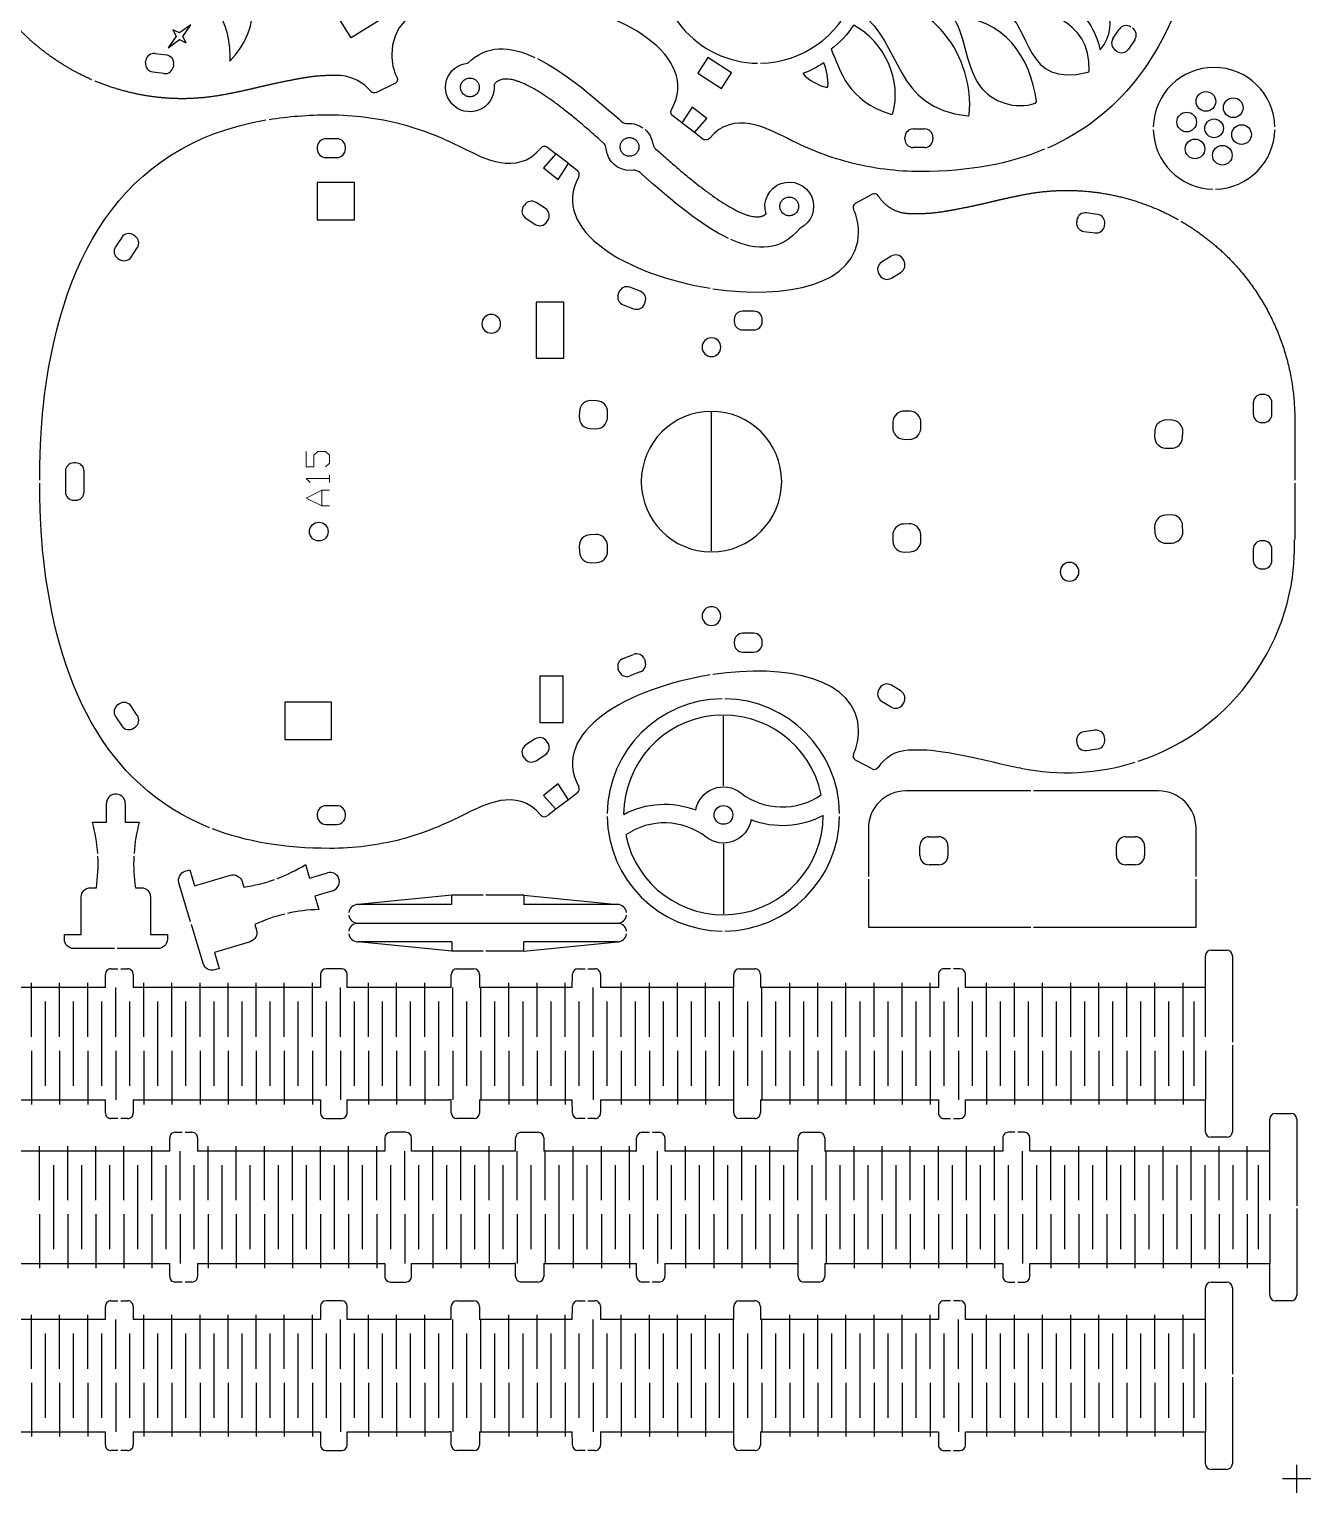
# Model space of a CAD drawing. Header units: millimetres. Extents: x 3384 to 3603, y -555 to -262.
# Drawn here: x 3464.9 to 3601.8, y -555.3 to -399 of the extents above; entities that cross this region are included whole.
import ezdxf

# ---------------------------------------------------------------- set-up
doc = ezdxf.new("R2010")
doc.units = ezdxf.units.MM
doc.linetypes.add('DASHEDX2', pattern=[38.1, 25.4, -12.7])
doc.layers.add('先切', color=30, linetype='Continuous')
doc.layers.add('最后验证', color=5, linetype='Continuous')
doc.layers.add('压痕', color=3, linetype='Continuous', true_color=0x00ff00)

# ---------------------------------------------------------------- blocks, each defined once
blk = doc.blocks.new('20230327.11170537')
for p, q in [((166.41, 16), (166.41, 19.4)), ((167.01, 20), (168.68, 20)), ((169.28, 19.4), (169.28, 10.15)), ((48.93, 16), (48.9, 17.39)), ((49.5, 18), (50.24, 18)), ((50.54, 18), (51.28, 18)), ((51.88, 17.39), (51.86, 16)), ((71.88, 17.4), (71.87, 16)), ((74.14, 18), (72.48, 18)), ((74.74, 16), (74.74, 17.4)), ((85.85, 16), (85.85, 17.4)), ((86.45, 18), (88.26, 18)), ((88.86, 17.41), (88.87, 16)), ((98.75, 16), (98.78, 17.41)), ((99.38, 18), (100.14, 18)), ((100.44, 18), (101.19, 18)), ((101.79, 17.39), (101.78, 16)), ((116.03, 16), (116.03, 17.4)), ((116.63, 18), (118.27, 18)), ((118.87, 17.4), (118.87, 16)), ((137.89, 17.39), (137.9, 16)), ((139.19, 18), (138.49, 18)), ((140.19, 18), (139.49, 18)), ((140.79, 16), (140.79, 17.4)), ((48.93, 16), (27.06, 16)), ((71.87, 16), (51.86, 16)), ((85.85, 16), (74.74, 16)), ((98.75, 16), (88.87, 16)), ((116.03, 16), (101.78, 16)), ((137.9, 16), (118.87, 16)), ((166.41, 16), (140.79, 16)), ((169.28, 9.85), (169.28, 0.6)), ((27.06, 4), (48.93, 4)), ((48.9, 2.61), (48.93, 4)), ((51.86, 4), (51.88, 2.61)), ((51.86, 4), (71.87, 4)), ((71.87, 4), (71.88, 2.6)), ((74.74, 2.6), (74.74, 4)), ((74.74, 4), (81.23, 4)), ((81.23, 4), (85.61, 4)), ((85.85, 4), (85.61, 4)), ((85.85, 2.6), (85.85, 4)), ((88.87, 4), (88.86, 2.59)), ((88.87, 4), (98.75, 4)), ((98.78, 2.59), (98.75, 4)), ((101.78, 4), (101.79, 2.61)), ((101.78, 4), (116.03, 4)), ((116.03, 2.6), (116.03, 4)), ((118.87, 4), (118.87, 2.6)), ((118.87, 4), (137.9, 4)), ((137.9, 4), (137.89, 2.61)), ((140.79, 2.6), (140.79, 4)), ((140.79, 4), (166.41, 4)), ((166.41, 0.6), (166.41, 4)), ((50.24, 2), (49.5, 2)), ((51.28, 2), (50.54, 2)), ((72.48, 2), (74.14, 2)), ((88.26, 2), (86.45, 2)), ((100.14, 2), (99.38, 2)), ((101.19, 2), (100.44, 2)), ((118.27, 2), (116.63, 2)), ((138.49, 2), (139.19, 2)), ((139.49, 2), (140.19, 2)), ((168.68, 0), (167.01, 0))]:
    blk.add_line(p, q)
for centre, start, end in [((167.01, 19.4), 90, 180), ((168.68, 19.4), 360, 90), ((49.5, 17.4), 90, 181.2269), ((51.28, 17.4), 359.1365, 90), ((72.48, 17.4), 90, 179.7604), ((74.14, 17.4), 360, 90), ((86.45, 17.4), 90, 180), ((88.26, 17.4), 0.6352, 90), ((99.38, 17.4), 90, 178.8071), ((101.19, 17.4), 359.5157, 90), ((116.63, 17.4), 90, 180), ((118.27, 17.4), 359.9395, 90), ((138.49, 17.4), 90, 180.4799), ((140.19, 17.4), 360, 90), ((49.5, 2.6), 178.7731, 270), ((51.28, 2.6), 270, 0.8635), ((72.48, 2.6), 180.2396, 270), ((74.14, 2.6), 270, 0), ((86.45, 2.6), 180, 270), ((88.26, 2.6), 270, 359.3648), ((99.38, 2.6), 181.1929, 270), ((101.19, 2.6), 270, 0.4843), ((116.63, 2.6), 180, 270), ((118.27, 2.6), 270, 0.0605), ((138.49, 2.6), 179.5201, 270), ((140.19, 2.6), 270, 0), ((167.01, 0.6), 180, 270), ((168.68, 0.6), 270, 0)]:
    blk.add_arc(centre, 0.6, start, end)
at = {"layer": '先切'}
for p, q in [((35.01, 10.75), (35.01, 16.5)), ((38.01, 10.75), (38.01, 16.5)), ((41.01, 10.75), (41.01, 16.5)), ((44.01, 10.75), (44.01, 16.5)), ((47.01, 10.75), (47.01, 16.5)), ((50.01, 10.75), (50.01, 16)), ((53.01, 10.75), (53.01, 16.5)), ((56.01, 10.75), (56.01, 16.5)), ((59.01, 10.75), (59.01, 16.5)), ((62.01, 10.75), (62.01, 16.5)), ((65.01, 10.75), (65.01, 16.5)), ((68.01, 10.75), (68.01, 16.5)), ((71.01, 10.75), (71.01, 16.5)), ((74.01, 10.75), (74.01, 16)), ((77.01, 10.75), (77.01, 16.5)), ((80.01, 10.75), (80.01, 16.5)), ((83.01, 10.75), (83.01, 16.5)), ((86.01, 10.75), (86.01, 16)), ((89.01, 10.75), (89.01, 16)), ((92.01, 10.75), (92.01, 16.5)), ((95.01, 10.75), (95.01, 16.5)), ((98.01, 10.75), (98.01, 16.5)), ((101.01, 10.75), (101.01, 16)), ((104.01, 10.75), (104.01, 16.5)), ((107.01, 10.75), (107.01, 16.5)), ((110.01, 10.75), (110.01, 16.5)), ((113.01, 10.75), (113.01, 16.5)), ((116.01, 10.75), (116.01, 16)), ((119.01, 10.75), (119.01, 16)), ((122.01, 10.75), (122.01, 16.5)), ((125.01, 10.75), (125.01, 16.5)), ((128.01, 10.75), (128.01, 16.5)), ((131.01, 10.75), (131.01, 16.5)), ((134.01, 10.75), (134.01, 16.5)), ((137.01, 10.75), (137.01, 16.5)), ((140.01, 10.75), (140.01, 16)), ((143.01, 10.75), (143.01, 16.5)), ((146.01, 10.75), (146.01, 16.5)), ((149.01, 10.75), (149.01, 16.5)), ((152.01, 10.75), (152.01, 16.5)), ((155.01, 10.75), (155.01, 16.5)), ((158.01, 10.75), (158.01, 16.5)), ((161.01, 10.75), (161.01, 16.5)), ((164.01, 10.75), (164.01, 16.5)), ((166.41, 10.75), (166.41, 16)), ((36.51, 5.5), (36.51, 14.5)), ((39.51, 5.5), (39.51, 14.5)), ((42.51, 5.5), (42.51, 14.5)), ((45.51, 5.5), (45.51, 14.5)), ((48.51, 5.5), (48.51, 14.5)), ((51.51, 5.5), (51.51, 14.5)), ((54.51, 5.5), (54.51, 14.5)), ((57.51, 5.5), (57.51, 14.5)), ((60.51, 5.5), (60.51, 14.5)), ((63.51, 5.5), (63.51, 14.5)), ((66.51, 5.5), (66.51, 14.5)), ((69.51, 5.5), (69.51, 14.5)), ((72.51, 5.5), (72.51, 14.5)), ((75.51, 5.5), (75.51, 14.5)), ((78.51, 5.5), (78.51, 14.5)), ((81.51, 5.5), (81.51, 14.5)), ((84.51, 5.5), (84.51, 14.5)), ((87.51, 5.5), (87.51, 14.5)), ((90.51, 5.5), (90.51, 14.5)), ((93.51, 5.5), (93.51, 14.5)), ((96.51, 5.5), (96.51, 14.5)), ((99.51, 5.5), (99.51, 14.5)), ((102.51, 5.5), (102.51, 14.5)), ((105.51, 5.5), (105.51, 14.5)), ((108.51, 5.5), (108.51, 14.5)), ((111.51, 5.5), (111.51, 14.5)), ((114.51, 5.5), (114.51, 14.5)), ((117.51, 5.5), (117.51, 14.5)), ((120.51, 5.5), (120.51, 14.5)), ((123.51, 5.5), (123.51, 14.5)), ((126.51, 5.5), (126.51, 14.5)), ((129.51, 5.5), (129.51, 14.5)), ((132.51, 5.5), (132.51, 14.5)), ((135.51, 5.5), (135.51, 14.5)), ((138.51, 5.5), (138.51, 14.5)), ((141.51, 5.5), (141.51, 14.5)), ((144.51, 5.5), (144.51, 14.5)), ((147.51, 5.5), (147.51, 14.5)), ((150.51, 5.5), (150.51, 14.5)), ((153.51, 5.5), (153.51, 14.5)), ((156.51, 5.5), (156.51, 14.5)), ((159.51, 5.5), (159.51, 14.5)), ((162.51, 5.5), (162.51, 14.5)), ((165.21, 5.5), (165.21, 14.5)), ((35.01, 9.25), (35.01, 3.5)), ((38.01, 9.25), (38.01, 3.5)), ((41.01, 9.25), (41.01, 3.5)), ((44.01, 9.25), (44.01, 3.5)), ((47.01, 9.25), (47.01, 3.5)), ((50.01, 9.25), (50.01, 4)), ((53.01, 9.25), (53.01, 3.5)), ((56.01, 9.25), (56.01, 3.5)), ((59.01, 9.25), (59.01, 3.5)), ((62.01, 9.25), (62.01, 3.5)), ((65.01, 9.25), (65.01, 3.5)), ((68.01, 9.25), (68.01, 3.5)), ((71.01, 9.25), (71.01, 3.5)), ((74.01, 9.25), (74.01, 4)), ((77.01, 9.25), (77.01, 3.5)), ((80.01, 9.25), (80.01, 3.5)), ((83.01, 9.25), (83.01, 3.5)), ((86.01, 9.25), (86.01, 4)), ((89.01, 9.25), (89.01, 4)), ((92.01, 9.25), (92.01, 3.5)), ((95.01, 9.25), (95.01, 3.5)), ((98.01, 9.25), (98.01, 3.5)), ((101.01, 9.25), (101.01, 4)), ((104.01, 9.25), (104.01, 3.5)), ((107.01, 9.25), (107.01, 3.5)), ((110.01, 9.25), (110.01, 3.5)), ((113.01, 9.25), (113.01, 3.5)), ((116.01, 9.25), (116.01, 4)), ((119.01, 9.25), (119.01, 4)), ((122.01, 9.25), (122.01, 3.5)), ((125.01, 9.25), (125.01, 3.5)), ((128.01, 9.25), (128.01, 3.5)), ((131.01, 9.25), (131.01, 3.5)), ((134.01, 9.25), (134.01, 3.5)), ((137.01, 9.25), (137.01, 3.5)), ((140.01, 9.25), (140.01, 4)), ((143.01, 9.25), (143.01, 3.5)), ((146.01, 9.25), (146.01, 3.5)), ((149.01, 9.25), (149.01, 3.5)), ((152.01, 9.25), (152.01, 3.5)), ((155.01, 9.25), (155.01, 3.5)), ((158.01, 9.25), (158.01, 3.5)), ((161.01, 9.25), (161.01, 3.5)), ((164.01, 9.25), (164.01, 3.5)), ((166.41, 9.25), (166.41, 4))]:
    blk.add_line(p, q, dxfattribs=at)
blk = doc.blocks.new('20220815.17060778')
blk.add_circle((12.41, 12.41), 1)
for centre, radius, start, end in [((12.41, 12.41), 12.41, 90.6926, 179.3074), ((12.41, 12.41), 12.41, 0.6926, 89.3074), ((12.41, 12.41), 10.66, 11.6167, 179.693), ((18.7, 20.57), 7.31, 232.5061, 304.5739), ((12.41, 12.41), 12.41, 180.6926, 269.3074), ((12.41, 12.41), 10.66, 191.6167, 359.693), ((6.12, 4.25), 7.31, 52.5061, 124.5739), ((12.41, 12.41), 12.41, 270.6926, 359.3074)]:
    blk.add_arc(centre, radius, start, end)
at = {"extrusion": (0, 0, -1)}
for centre, radius, start, end in [((-12.41, 12.41), 3, 10.0692, 127.9537), ((-6.12, 4.25), 9.31, 62.0315, 111.0262), ((-12.41, 12.41), 3, 190.0692, 307.9537), ((-18.7, 20.57), 9.31, 242.0315, 291.0262)]:
    blk.add_arc(centre, radius, start, end, dxfattribs=at)
at = {"layer": '先切'}
for p, q in [((12.41, 15.51), (12.41, 22.97)), ((12.41, 9.31), (12.41, 1.85))]:
    blk.add_line(p, q, dxfattribs=at)
blk = doc.blocks.new('20220817.09360026')
for p, q in [((10.49, 121.01), (10.65, 122.19)), ((11.67, 122.96), (11.87, 122.93)), ((12.64, 121.92), (12.47, 120.73)), ((13.24, 120.55), (14.11, 119.33)), ((14.47, 119.69), (13.24, 120.55)), ((11.45, 119.96), (11.25, 119.99)), ((14.11, 119.33), (13.76, 118.63)), ((13.76, 118.63), (14.46, 118.97)), ((14.46, 118.97), (15.69, 118.11)), ((15.17, 120.04), (14.47, 119.69)), ((14.82, 119.34), (15.17, 120.04)), ((15.69, 118.11), (14.82, 119.34)), ((9.42, 96.33), (8.46, 98.29)), ((10.12, 96.12), (10.09, 96.1)), ((5.23, 65.68), (5.96, 66.64)), ((6.91, 64.58), (5.23, 65.68)), ((3.49, 63.42), (4.19, 64.33)), ((4.19, 64.33), (5.69, 62.99)), ((5.69, 62.99), (6.91, 64.58)), ((10.52, 63.97), (8.9, 61.45)), ((12.21, 62.89), (10.52, 63.97)), ((10.58, 60.36), (12.21, 62.89)), ((8.9, 61.45), (10.58, 60.36)), ((9.01, 50.15), (9.12, 50.07)), ((2.58, 39.75), (2.58, 40.95)), ((3.48, 41.85), (3.68, 41.85)), ((4.58, 40.95), (4.58, 39.75)), ((3.68, 38.85), (3.48, 38.85)), ((7.31, 27.89), (7.32, 27.88)), ((7.32, 27.88), (7.48, 27.78)), ((7.48, 27.78), (7.5, 27.79)), ((12.86, 19.21), (12.97, 19.37)), ((14.22, 19.62), (15.21, 18.96)), ((14.1, 17.29), (13.11, 17.96))]:
    blk.add_line(p, q)
blk.add_lwpolyline([(16.16, 98.01), (14.3, 100.98), (16.42, 102.31), (18.27, 99.34)], close=True)
for centre, radius, start, end in [((11.55, 122.07), 0.9, 82.017, 172.017), ((11.74, 122.04), 0.9, 352.017, 82.017), ((11.38, 120.88), 0.9, 172.017, 262.017), ((11.58, 120.85), 0.9, 262.017, 352.017), ((5.53, 102.53), 4.76, 310.0181, 354.1564), ((22.34, 57.43), 10.75, 80.7635, 179.2002), ((22.34, 57.43), 10.75, 180.7998, 318.0111), ((13.94, 49.09), 5.04, 133.3089, 167.7895), ((9.3, 56.38), 6.32, 268.3324, 291.7072), ((3.48, 40.95), 0.9, 89.9988, 179.9984), ((3.68, 40.95), 0.9, 359.9984, 89.9988), ((3.48, 39.75), 0.9, 179.9984, 269.9988), ((3.68, 39.75), 0.9, 269.9988, 359.9984), ((12.51, 29.54), 5.45, 127.3402, 197.6059), ((13.61, 18.71), 0.9, 146.311, 236.3002), ((13.72, 18.87), 0.9, 56.3002, 146.311), ((14.71, 18.21), 0.9, 326.311, 56.3002), ((14.6, 18.04), 0.9, 236.3002, 326.311)]:
    blk.add_arc(centre, radius, start, end)
at = {"extrusion": (0, 0, -1)}
for centre, radius, start, end in [((-8.91, 98.51), 0.5, 333.9076, 49.9819), ((-9.87, 96.55), 0.5, 243.5046, 333.9076), ((-6.36, 66.34), 0.5, 37.4105, 118.4138), ((-3.89, 63.11), 0.5, 309.5793, 37.4105), ((-22.34, 57.43), 12.75, 327.1202, 338.4972), ((-22.06, 56.77), 11.42, 304.1608, 321.8119)]:
    blk.add_arc(centre, radius, start, end, dxfattribs=at)
blk.add_rational_spline([(9.82, 128.68), (11.09, 131.59), (12.89, 134.19), (15.13, 136.38), (19.92, 141.07), (26.15, 143.51), (32.85, 143.33)], [0.976338743628, 0.977105795307, 0.99032955663, 1.0160100276, 0.962678969953, 0.963070604247, 1.01718493048], degree=3, knots=[515.421195, 515.421195, 515.421195, 515.421195, 524.839041, 524.839041, 524.839041, 544.397235, 544.397235, 544.397235, 544.397235])
for points, weights in [([(7.8, 118.95), (7.8, 122.17), (8.43, 125.35), (9.69, 128.35)], [1.0160100276, 0.989689982399, 0.976454844028, 0.976304612486]), ([(8.32, 114.1), (7.99, 115.7), (7.82, 117.32), (7.8, 118.95)], [1.0160100276, 1.01286100852, 1.01286100852, 1.0160100276]), ([(8.89, 111.43), (8.68, 112.32), (8.49, 113.21), (8.32, 114.1)], [1.0160100276, 1.01588129305, 1.01588129305, 1.0160100276]), ([(9.47, 108.9), (9.29, 109.74), (9.1, 110.59), (8.89, 111.43)], [1.01568962648, 1.01570229686, 1.01580909724, 1.0160100276]), ([(10.03, 106), (9.88, 106.85), (9.72, 107.71), (9.47, 108.9)], [1.0160100276, 1.01580909724, 1.01570229686, 1.01568962648]), ([(10.26, 102.05), (10.32, 103.37), (10.25, 104.69), (10.03, 106)], [1.0160100276, 1.01212095673, 1.01212095673, 1.0160100276])]:
    blk.add_rational_spline(points, weights, degree=3)
for points, knots in [([(27.18, 112.05), (25.98, 114.58), (23.1, 116.01), (20.7, 115.99), (18.5, 115.98), (16.71, 114.75), (14.75, 114.25), (13.79, 114.01), (12.79, 113.94), (11.8, 113.95)], [1524.386363, 1524.386363, 1524.386363, 1524.386363, 1531.264669, 1531.264669, 1531.264669, 1537.562812, 1537.562812, 1537.562812, 1540.648893, 1540.648893, 1540.648893, 1540.648893]), ([(11.8, 113.95), (12.62, 113.17), (13.6, 112.51), (14.66, 112.07), (15.88, 111.57), (17.21, 111.38), (18.52, 111.48), (20.29, 111.62), (22.01, 112.3), (23.76, 112.46), (24.9, 112.55), (26.04, 112.43), (27.18, 112.05)], [1508.415781, 1508.415781, 1508.415781, 1508.415781, 1511.818747, 1511.818747, 1511.818747, 1515.701907, 1515.701907, 1515.701907, 1520.968077, 1520.968077, 1520.968077, 1524.386363, 1524.386363, 1524.386363, 1524.386363]), ([(18.59, 81.1), (19.75, 88.83), (18.25, 96.66), (12.54, 96.66), (11.64, 96.66), (10.86, 96.49), (10.12, 96.12)], [481.028468, 481.028468, 481.028468, 481.028468, 481.485528, 481.485528, 481.485528, 482.321831, 482.321831, 482.321831, 482.321831])]:
    blk.add_open_spline(points, degree=3, knots=knots)
for points in [[(6.6, 66.78), (12.43, 63.62), (17.17, 72.09), (18.55, 80.81)], [(3.76, 54.78), (4.53, 56.43), (6.68, 60.16), (3.57, 62.73)], [(1.01, 47.86), (1.64, 50.2), (2.55, 52.47), (3.76, 54.78)], [(13.08, 49.71), (10.73, 48.74), (7.59, 47.98), (6.14, 43.34)], [(0.02, 40.14), (0.02, 42.76), (0.33, 45.18), (1.01, 47.86)], [(6.24, 43.15), (9.59, 42.12), (14, 44.03), (15.65, 47.32)], [(16.92, 46.57), (13.78, 42.15), (6.74, 43.1), (5.96, 35.13)], [(6.13, 34.98), (11.93, 34.38), (19.44, 38.95), (17.91, 46.13)], [(6.14, 43.34), (6.11, 43.26), (6.16, 43.18), (6.24, 43.15)], [(2.4, 26.95), (0.86, 30.63), (0.02, 34.99), (0.02, 40.14)], [(7.5, 27.79), (12.28, 28.44), (16.43, 31.32), (16.49, 36.46)], [(16.2, 36.6), (15.54, 35.73), (11.32, 35.34), (9.2, 33.88)], [(5.96, 35.13), (5.95, 35.09), (5.97, 35.05), (6.01, 35.02)], [(6.01, 35.02), (6.04, 34.99), (6.08, 34.99), (6.13, 34.98)], [(17.07, 31.21), (15.61, 28.29), (8.86, 29.2), (10.63, 22.31)], [(10.79, 22.17), (16.28, 21.89), (17.9, 27.66), (17.35, 31.17)], [(20.5, 11.73), (12.36, 14.28), (5.88, 18.91), (2.53, 26.63)], [(13.01, 20.98), (15.99, 18.53), (19.99, 20.56), (18, 24.59)], [(17.71, 24.56), (16.88, 22.17), (14.42, 21.3), (13.01, 20.98)], [(10.63, 22.31), (10.65, 22.23), (10.71, 22.17), (10.79, 22.17)]]:
    blk.add_open_spline(points, degree=3)
at = {"layer": '先切'}
blk.add_line((4.19, 64.33), (5.23, 65.68), dxfattribs=at)
blk = doc.blocks.new('20220818.19465570')
for centre, radius in [((5.62, 9.37), 1.05), ((8.54, 8.7), 1.05), ((3.57, 7.17), 1.05), ((6.5, 6.5), 1), ((9.43, 5.83), 1.05), ((4.46, 4.3), 1.05), ((7.38, 3.63), 1.05)]:
    blk.add_circle(centre, radius)
for start, end in [(91.3222, 178.6778), (1.3222, 88.6778), (181.3222, 358.6778)]:
    blk.add_arc((6.5, 6.5), 6.5, start, end)
blk = doc.blocks.new('20220921.210144874000000')
for p, q in [((17.35, 14.54), (4, 14.54)), ((31, 14.54), (17.65, 14.54)), ((0, 10.54), (0, 5.42)), ((6.5, 9.65), (7.5, 9.65)), ((27.5, 9.65), (28.5, 9.65)), ((35, 5.42), (35, 10.54)), ((5.5, 7.65), (5.5, 8.65)), ((8.5, 8.65), (8.5, 7.65)), ((26.5, 7.65), (26.5, 8.65)), ((29.5, 8.65), (29.5, 7.65)), ((7.5, 6.65), (6.5, 6.65)), ((28.5, 6.65), (27.5, 6.65)), ((0, 5.12), (0, 0)), ((35, 0), (35, 5.12)), ((0, 0), (17.35, 0)), ((17.65, 0), (35, 0))]:
    blk.add_line(p, q)
for centre, radius, start, end in [((4, 10.54), 4, 90, 180), ((31, 10.54), 4, 0, 90), ((6.5, 8.65), 1, 90, 180), ((7.5, 8.65), 1, 0, 90), ((27.5, 8.65), 1, 90, 180), ((28.5, 8.65), 1, 0, 90), ((6.5, 7.65), 1, 180, 270), ((7.5, 7.65), 1, 270, 0), ((27.5, 7.65), 1, 180, 270), ((28.5, 7.65), 1, 270, 0)]:
    blk.add_arc(centre, radius, start, end)
blk = doc.blocks.new('20220726.14174994')
for p, q in [((1, 16.5), (5.35, 16.5)), ((5.65, 16.5), (10, 16.5)), ((0, 15), (0, 15.5)), ((1.8, 15), (0, 15)), ((1.8, 11), (1.8, 15)), ((9.2, 15), (9.2, 11)), ((11, 15), (9.2, 15)), ((11, 15.5), (11, 15)), ((3.42, 10), (2.8, 10)), ((8.2, 10), (7.58, 10)), ((4.5, 3), (3, 3)), ((4.5, 1), (4.5, 3)), ((6.5, 3), (6.5, 1)), ((8, 3), (6.5, 3))]:
    blk.add_line(p, q)
at = {"extrusion": (0, 0, -1)}
for centre, start, end in [((-1, 15.5), 0, 90), ((-10, 15.5), 90, 180), ((-2.8, 11), 270, 0), ((-8.2, 11), 180, 270)]:
    blk.add_arc(centre, 1, start, end, dxfattribs=at)
for centre, radius, start, end in [((-13.48, 7.5), 17.08, 357.0889, 8.4335), ((24.48, 7.5), 17.08, 171.5665, 182.9111), ((-13.48, 7.5), 17.08, 344.7378, 356.0824), ((24.48, 7.5), 17.08, 183.9176, 195.2622), ((5.5, 1), 1, 180, 278.6024), ((5.5, 1), 1, 278.6024, 360)]:
    blk.add_arc(centre, radius, start, end)
blk = doc.blocks.new('20230306.092813186')
for p, q in [((10.99, 5), (0.99, 5)), ((10.99, 5), (10.99, 6)), ((14.34, 6), (10.99, 6)), ((18.69, 6), (14.64, 6)), ((18.69, 6), (18.69, 5)), ((28.69, 5), (18.69, 5)), ((0.99, 3), (28.69, 3)), ((10.99, 1), (0.99, 1)), ((10.99, 1), (10.99, 0)), ((14.34, 0), (10.99, 0)), ((18.69, 0), (14.64, 0)), ((18.69, 0), (18.69, 1)), ((28.69, 1), (18.69, 1))]:
    blk.add_line(p, q)
for centre, start, end in [((0.99, 4), 90, 171.3976), ((28.69, 4), 8.6024, 90), ((0.99, 4), 188.6024, 270), ((28.69, 4), 270, 351.3976), ((0.99, 2), 90, 171.3976), ((0.99, 2), 188.6024, 270), ((28.69, 2), 8.6024, 90), ((28.69, 2), 270, 351.3976)]:
    blk.add_arc(centre, 1, start, end)
at = {"layer": '先切'}
for p, q in [((10.99, 6), (0.99, 5)), ((18.69, 6), (28.69, 5)), ((10.99, 0), (0.99, 1)), ((18.69, 0), (28.69, 1))]:
    blk.add_line(p, q, dxfattribs=at)
blk = doc.blocks.new('20230327.115406219')
for p, q in [((31.75, 75.79), (30.55, 75.79)), ((29.65, 74.89), (29.65, 74.69)), ((30.55, 73.79), (31.75, 73.79)), ((32.65, 74.69), (32.65, 74.89)), ((55.13, 74.18), (53.8, 72.68)), ((54.22, 74.88), (55.13, 74.18)), ((53.8, 72.68), (55.38, 71.46)), ((55.38, 71.46), (56.48, 73.14)), ((56.48, 73.14), (57.44, 72.41)), ((33.62, 71.14), (29.62, 71.14)), ((29.62, 71.14), (29.62, 67.14)), ((33.62, 67.14), (33.62, 71.14)), ((54.01, 68.33), (53.01, 68.98)), ((87.13, 68.91), (88.91, 69.86)), ((51.76, 68.71), (51.65, 68.55)), ((51.92, 67.3), (52.93, 66.65)), ((113, 67.72), (111.81, 67.88)), ((29.62, 67.14), (33.62, 67.14)), ((54.18, 66.92), (54.28, 67.09)), ((110.79, 67.12), (110.76, 66.92)), ((111.53, 65.9), (112.72, 65.74)), ((113.73, 66.5), (113.76, 66.7)), ((8.76, 65.26), (8.1, 64.27)), ((9.76, 63.16), (10.42, 64.15)), ((10.18, 65.4), (10.01, 65.51)), ((8.35, 63.02), (8.51, 62.91)), ((90.94, 63.25), (89.92, 62.61)), ((92.29, 62.79), (92.18, 62.96)), ((89.64, 61.37), (89.74, 61.2)), ((90.98, 60.92), (92, 61.55)), ((61.87, 59.41), (61.8, 59.22)), ((64.15, 59.51), (63.03, 59.93)), ((55.97, 58.35), (53.04, 58.35)), ((53.04, 58.35), (53.04, 52.35)), ((55.97, 52.35), (55.97, 58.35)), ((62.32, 58.06), (63.44, 57.64)), ((64.6, 58.16), (64.67, 58.34)), ((74.18, 56.48), (74.18, 56.28)), ((76.28, 57.38), (75.08, 57.38)), ((77.18, 56.28), (77.18, 56.48)), ((75.08, 55.38), (76.28, 55.38)), ((53.04, 52.35), (55.97, 52.35)), ((130.72, 48.49), (130.52, 48.49)), ((59.49, 47.82), (58.89, 47.84)), ((129.62, 47.59), (129.62, 46.39)), ((131.62, 46.39), (131.62, 47.59)), ((57.65, 46.69), (57.63, 46.09)), ((60.63, 45.98), (60.65, 46.58)), ((91.13, 45.55), (91.11, 44.95)), ((92.96, 46.69), (92.37, 46.71)), ((94.1, 44.85), (94.12, 45.45)), ((120.95, 45.74), (120.35, 45.76)), ((130.52, 45.49), (130.72, 45.49)), ((134.05, 45.37), (134.05, 39.33)), ((58.79, 44.85), (59.39, 44.82)), ((119.11, 44.6), (119.09, 44)), ((122.08, 43.9), (122.1, 44.5)), ((92.27, 43.71), (92.86, 43.69)), ((120.25, 42.76), (120.84, 42.74)), ((3.84, 41.18), (3.64, 41.18)), ((2.74, 40.28), (2.74, 38.08)), ((4.74, 38.08), (4.74, 40.28)), ((134.05, 39.03), (134.05, 32.98)), ((3.64, 37.18), (3.84, 37.18)), ((92.86, 34.67), (92.27, 34.65)), ((120.84, 35.62), (120.25, 35.6)), ((122.1, 33.86), (122.08, 34.46)), ((59.39, 33.53), (58.79, 33.51)), ((91.11, 33.41), (91.13, 32.81)), ((94.12, 32.91), (94.1, 33.51)), ((119.09, 34.36), (119.11, 33.76)), ((130.72, 32.86), (130.52, 32.86)), ((57.63, 32.27), (57.65, 31.67)), ((60.65, 31.77), (60.63, 32.37)), ((92.37, 31.65), (92.96, 31.67)), ((120.35, 32.6), (120.95, 32.62)), ((129.62, 31.96), (129.62, 30.76)), ((131.62, 30.76), (131.62, 31.96)), ((58.89, 30.51), (59.49, 30.53)), ((130.52, 29.86), (130.72, 29.86)), ((74.18, 22.08), (74.18, 21.88)), ((76.28, 22.98), (75.08, 22.98)), ((77.18, 21.88), (77.18, 22.08)), ((62.32, 20.29), (63.44, 20.72)), ((75.08, 20.98), (76.28, 20.98)), ((61.87, 18.94), (61.8, 19.13)), ((64.15, 18.85), (63.03, 18.42)), ((64.6, 20.2), (64.67, 20.01)), ((53.4, 18.44), (53.4, 13.44)), ((53.4, 18.44), (55.9, 18.44)), ((55.9, 13.44), (55.9, 18.44)), ((92, 16.8), (90.98, 17.44)), ((26.17, 15.64), (26.17, 11.64)), ((31.17, 15.64), (26.17, 15.64)), ((31.17, 11.64), (31.17, 15.64)), ((89.74, 17.15), (89.64, 16.98)), ((89.92, 15.74), (90.94, 15.11)), ((8.1, 14.09), (8.76, 13.09)), ((8.51, 15.45), (8.35, 15.34)), ((10.42, 14.2), (9.76, 15.2)), ((92.18, 15.39), (92.29, 15.56)), ((10.01, 12.84), (10.18, 12.95)), ((53.4, 13.44), (53.77, 13.44)), ((53.77, 13.44), (55.9, 13.44)), ((112.72, 12.62), (111.53, 12.45)), ((26.17, 11.64), (31.17, 11.64)), ((52.93, 11.7), (51.92, 11.05)), ((54.28, 11.26), (54.18, 11.43)), ((110.76, 11.44), (110.79, 11.24)), ((113.76, 11.65), (113.73, 11.85)), ((51.65, 9.81), (51.76, 9.64)), ((53.01, 9.37), (54.01, 10.02)), ((88.91, 8.49), (87.13, 9.44)), ((111.81, 10.47), (113, 10.64)), ((55.38, 6.89), (53.8, 5.67)), ((56.48, 5.21), (55.38, 6.89)), ((53.8, 5.67), (55.13, 4.18)), ((57.44, 5.94), (56.48, 5.21)), ((29.65, 3.67), (29.65, 3.47)), ((31.75, 4.57), (30.55, 4.57)), ((32.65, 3.47), (32.65, 3.67)), ((55.13, 4.18), (54.22, 3.48)), ((30.55, 2.57), (31.75, 2.57))]:
    blk.add_line(p, q)
at = {"extrusion": (0, 0, -1)}
for centre, radius in [((-48.23, 56.03), 1), ((-71.75, 53.53), 1), ((-71.75, 39.18), 7.5), ((-110, 29.55), 1), ((-71.75, 24.82), 1)]:
    blk.add_circle(centre, radius, dxfattribs=at)
blk.add_circle((29.81, 33.84), 1)
for centre, radius, start, end in [((30.55, 74.89), 0.9, 89.9984, 179.9988), ((31.75, 74.89), 0.9, 359.9988, 89.9984), ((30.55, 74.69), 0.9, 179.9988, 269.9984), ((31.75, 74.69), 0.9, 269.9984, 359.9988), ((53.91, 74.48), 0.5, 52.5895, 140.4207), ((57.14, 72.01), 0.5, 331.5862, 52.5895), ((52.52, 68.23), 0.9, 57.2174, 147.2174), ((87.37, 68.47), 0.5, 118.0334, 206.4954), ((89.15, 69.42), 0.5, 32.2364, 118.0726), ((52.41, 68.06), 0.9, 147.2174, 237.2174), ((53.53, 67.58), 0.9, 327.2174, 57.2174), ((111.68, 66.99), 0.9, 82.017, 172.017), ((112.87, 66.82), 0.9, 352.017, 82.017), ((9.51, 64.77), 0.9, 56.311, 146.3002), ((53.42, 67.41), 0.9, 237.2174, 327.2174), ((111.65, 66.79), 0.9, 172.017, 262.017), ((112.84, 66.63), 0.9, 262.017, 352.017), ((8.84, 63.77), 0.9, 146.3002, 236.311), ((9.68, 64.65), 0.9, 326.3002, 56.311), ((9.01, 63.66), 0.9, 236.311, 326.3002), ((90.4, 61.85), 0.9, 121.9951, 212.0056), ((91.42, 62.49), 0.9, 32.0056, 121.9951), ((91.52, 62.32), 0.9, 301.9951, 32.0056), ((90.5, 61.68), 0.9, 212.0056, 301.9951), ((62.71, 59.09), 0.9, 69.1973, 159.1892), ((63.83, 58.66), 0.9, 339.1892, 69.1973), ((62.64, 58.9), 0.9, 159.1892, 249.1973), ((63.76, 58.48), 0.9, 249.1973, 339.1892), ((75.08, 56.48), 0.9, 90.0016, 180.0012), ((75.08, 56.28), 0.9, 180.0012, 270.0016), ((76.28, 56.48), 0.9, 0.0012, 90.0016), ((76.28, 56.28), 0.9, 270.0016, 0.0012), ((130.52, 47.59), 0.9, 90, 180), ((130.72, 47.59), 0.9, 0, 90), ((58.85, 46.64), 1.2, 88.0554, 178.0554), ((59.45, 46.62), 1.2, 358.0554, 88.0554), ((58.83, 46.04), 1.2, 178.0554, 268.0554), ((59.43, 46.02), 1.2, 268.0554, 358.0554), ((92.33, 45.51), 1.2, 88.0554, 178.0554), ((92.92, 45.49), 1.2, 358.0554, 88.0554), ((120.31, 44.56), 1.2, 88.0554, 178.0554), ((120.9, 44.54), 1.2, 358.0554, 88.0554), ((130.52, 46.39), 0.9, 180, 270), ((130.72, 46.39), 0.9, 270, 0), ((92.31, 44.91), 1.2, 178.0554, 268.0554), ((92.9, 44.89), 1.2, 268.0554, 358.0554), ((120.29, 43.96), 1.2, 178.0554, 268.0554), ((120.88, 43.94), 1.2, 268.0554, 358.0554), ((3.64, 40.28), 0.9, 90, 180), ((3.84, 40.28), 0.9, 0, 90), ((3.64, 38.08), 0.9, 180, 270), ((3.84, 38.08), 0.9, 270, 0), ((92.31, 33.45), 1.2, 91.9446, 181.9446), ((92.9, 33.47), 1.2, 1.9446, 91.9446), ((120.29, 34.4), 1.2, 91.9446, 181.9446), ((120.88, 34.42), 1.2, 1.9446, 91.9446), ((58.83, 32.31), 1.2, 91.9446, 181.9446), ((59.43, 32.33), 1.2, 1.9446, 91.9446), ((92.92, 32.87), 1.2, 271.9446, 1.9446), ((109.7, 32.44), 24.35, 288.2546, 1.2669), ((120.31, 33.8), 1.2, 181.9446, 271.9446), ((120.9, 33.82), 1.2, 271.9446, 1.9446), ((130.52, 31.96), 0.9, 90, 180), ((130.72, 31.96), 0.9, 360, 90), ((58.85, 31.71), 1.2, 181.9446, 271.9446), ((59.45, 31.73), 1.2, 271.9446, 1.9446), ((92.33, 32.85), 1.2, 181.9446, 271.9446), ((130.52, 30.76), 0.9, 180, 270), ((130.72, 30.76), 0.9, 270, 360), ((75.08, 22.08), 0.9, 89.9984, 179.9988), ((76.28, 22.08), 0.9, 359.9988, 89.9984), ((63.76, 19.88), 0.9, 20.8108, 110.8027), ((75.08, 21.88), 0.9, 179.9988, 269.9984), ((76.28, 21.88), 0.9, 269.9984, 359.9988), ((62.64, 19.45), 0.9, 110.8027, 200.8108), ((62.71, 19.26), 0.9, 200.8108, 290.8027), ((63.83, 19.69), 0.9, 290.8027, 20.8108), ((90.5, 16.67), 0.9, 58.0049, 147.9944), ((90.4, 16.5), 0.9, 147.9944, 238.0049), ((91.52, 16.04), 0.9, 327.9944, 58.0049), ((8.84, 14.59), 0.9, 123.689, 213.6998), ((9.01, 14.7), 0.9, 33.6998, 123.689), ((9.68, 13.7), 0.9, 303.689, 33.6998), ((91.42, 15.87), 0.9, 238.0049, 327.9944), ((9.51, 13.59), 0.9, 213.6998, 303.689), ((112.84, 11.73), 0.9, 7.983, 97.983), ((52.41, 10.29), 0.9, 122.7826, 212.7826), ((53.42, 10.94), 0.9, 32.7826, 122.7826), ((53.53, 10.78), 0.9, 302.7826, 32.7826), ((111.65, 11.56), 0.9, 97.983, 187.983), ((111.68, 11.36), 0.9, 187.983, 277.983), ((112.87, 11.53), 0.9, 277.983, 7.983), ((52.52, 10.13), 0.9, 212.7826, 302.7826), ((87.37, 9.88), 0.5, 153.5046, 241.9666), ((89.15, 8.94), 0.5, 241.9274, 327.7636), ((118.15, 77.27), 69.96, 256.7726, 259.0068), ((109.7, 32.44), 24.35, 258.4082, 287.4311), ((57.14, 6.34), 0.5, 307.4105, 28.4138), ((30.55, 3.67), 0.9, 90.0016, 180.0012), ((30.55, 3.47), 0.9, 180.0012, 270.0016), ((31.75, 3.67), 0.9, 0.0012, 90.0016), ((31.75, 3.47), 0.9, 270.0016, 0.0012), ((53.91, 3.88), 0.5, 219.5793, 307.4105)]:
    blk.add_arc(centre, radius, start, end)
for centre, radius, start, end in [((-92.96, 6.53), 4, 32.2364, 87.2442), ((-93.65, -7.94), 18.49, 87.2442, 99.5298), ((-83.46, -66.54), 77.97, 99.7838, 101.9515), ((-83.46, -66.54), 77.97, 101.9515, 103.862)]:
    blk.add_arc(centre, radius, start, end, dxfattribs=at)
for points in [[(24.5, 77.86), (26.5, 78.18), (28.64, 78.35), (30.94, 78.35)], [(30.94, 78.35), (33.57, 78.35), (35.99, 78.04), (38.67, 77.36)], [(0.35, 46.99), (2.03, 62.54), (8.38, 75.09), (24.16, 77.81)], [(38.67, 77.36), (41, 76.73), (43.27, 75.82), (45.58, 74.62)], [(45.58, 74.62), (47.23, 73.84), (50.96, 71.69), (53.53, 74.8)], [(57.58, 71.77), (54.42, 65.94), (62.89, 61.21), (71.61, 59.83)], [(87.46, 65.83), (87.46, 66.73), (87.29, 67.51), (86.92, 68.25)], [(71.9, 59.78), (79.63, 58.62), (87.46, 60.12), (87.46, 65.83)], [(18.14, 2.22), (6.72, 6.79), (1.8, 17.96), (0.35, 31.36)], [(87.46, 12.53), (87.46, 18.23), (79.63, 19.73), (71.9, 18.57)], [(71.61, 18.53), (62.89, 17.15), (54.42, 12.42), (57.58, 6.58)], [(86.92, 10.11), (87.29, 10.84), (87.46, 11.62), (87.46, 12.53)], [(53.53, 3.56), (50.96, 6.66), (47.23, 4.52), (45.58, 3.74)], [(45.58, 3.74), (43.27, 2.54), (41, 1.62), (38.67, 0.99)], [(30.94, 0.01), (26.12, 0), (21.99, 0.74), (18.47, 2.09)], [(38.67, 0.99), (35.99, 0.31), (33.57, 0.01), (30.94, 0.01)]]:
    blk.add_open_spline(points, degree=3)
for points, weights in [([(89.57, 69.69), (90.28, 68.56), (91.43, 67.89), (92.76, 67.82)], [0.99491390748, 0.921452062631, 0.923147426805, 1]), ([(99.61, 68.61), (100.46, 68.79), (101.3, 68.99), (102.14, 69.19)], [0.99968464768, 0.999697118406, 0.999802235846, 1]), ([(102.14, 69.19), (103.03, 69.4), (103.92, 69.59), (104.81, 69.77)], [1, 0.999873294013, 0.999873294013, 1]), ([(104.81, 69.77), (106.41, 70.1), (108.03, 70.27), (109.67, 70.28)], [1, 0.996900602359, 0.996900602359, 1]), ([(109.67, 70.28), (113.84, 70.28), (117.91, 69.24), (121.59, 67.17)], [1, 0.966640135931, 0.954637452064, 0.963991948398]), ([(92.76, 67.82), (94.09, 67.76), (95.41, 67.84), (96.71, 68.06)], [1, 0.996172212125, 0.996172212125, 1]), ([(96.71, 68.06), (97.57, 68.2), (98.42, 68.37), (99.61, 68.61)], [1, 0.999802235846, 0.999697118406, 0.99968464768]), ([(0, 39.33), (0, 41.89), (0.12, 44.44), (0.35, 46.99)], [0.992903936337, 0.992906612923, 0.993576603304, 0.99491390748]), ([(0.35, 31.36), (0.12, 33.91), (0, 36.47), (0, 39.03)], [0.99491390748, 0.993576603402, 0.992906613021, 0.992903936338])]:
    blk.add_rational_spline(points, weights, degree=3)
blk.add_rational_spline([(121.9, 66.99), (123.82, 65.88), (125.56, 64.52), (127.1, 62.96), (131.75, 58.2), (134.19, 52.02), (134.05, 45.37)], [0.964824347983, 0.970456889612, 0.982182106951, 1, 0.94789197262, 0.94789197262, 1], degree=3, knots=[-448.316216, -448.316216, -448.316216, -448.316216, -441.677212, -441.677212, -441.677212, -422.261595, -422.261595, -422.261595, -422.261595])
at = {"layer": '先切'}
for p, q in [((56.48, 73.14), (55.13, 74.18)), ((71.75, 31.78), (71.75, 46.58)), ((56.48, 5.21), (55.13, 4.18))]:
    blk.add_line(p, q, dxfattribs=at)
blk = doc.blocks.new('20230327.115414333')
for p, q in [((18.53, 14.11), (18.76, 13.91)), ((16.84, 11.59), (16.48, 11.91)), ((22.12, 11.58), (22.13, 11.53)), ((22.44, 10.96), (22.8, 10.64)), ((20.07, 8.68), (19.76, 8.66)), ((21.01, 8.22), (20.78, 8.43))]:
    blk.add_line(p, q)
at = {"linetype": 'DASHEDX2', "ltscale": 5}
for centre in [(2.6, 17.52), (19.65, 11.16), (36.71, 4.81)]:
    blk.add_circle(centre, 1, dxfattribs=at)
at = {"extrusion": (0, 0, -1)}
for centre, radius, start, end in [((-2.6, 17.52), 2.6, 173.0424, 84.8693), ((-19.65, 11.16), 2.5, 86.256, 124.8435), ((-19.65, 11.16), 2.5, 131.7197, 170.3072), ((-19.65, 11.16), 2.5, 267.5192, 354.9099), ((-36.71, 4.81), 2.6, 342.4696, 244.3792)]:
    blk.add_arc(centre, radius, start, end, dxfattribs=at)
for centre, start, end in [((19.43, 14.65), 228.4951, 273.744), ((16.17, 10.85), 5.0901, 47.8862), ((23.11, 11.7), 189.6904, 227.9158), ((20.11, 7.68), 48.4322, 92.4796)]:
    blk.add_arc(centre, 1, start, end)
for points in [[(2.37, 20.11), (4.37, 22.09), (6.83, 21.99), (9.54, 20.72)], [(9.81, 20.6), (12.54, 19.25), (15.51, 16.78), (18.53, 14.11)], [(30.21, 1.4), (27.36, 2.75), (24.21, 5.38), (21.01, 8.22)], [(37.83, 2.46), (35.85, 0.04), (33.32, 0), (30.48, 1.27)]]:
    blk.add_open_spline(points, degree=3)
for points, weights in [([(16.48, 11.91), (10.26, 17.54), (6.47, 19.52), (5.18, 17.83)], [0.99048472057, 0.9845189189, 0.984467910172, 0.990331694386]), ([(22.8, 10.64), (29.01, 5.03), (32.87, 2.79), (34.23, 4.02)], [0.98533420767, 0.971680125887, 0.971520586289, 0.984855588878])]:
    blk.add_rational_spline(points, weights, degree=3)
blk = doc.blocks.new('20230509.110556468')
at = {"layer": '最后验证'}
for p, q in [((216.5, 0), (216.5, 3)), ((218, 1.5), (215, 1.5))]:
    blk.add_line(p, q, dxfattribs=at)
blk = doc.blocks.new('20230509.112117793')
at = {"linetype": 'DASHEDX2', "ltscale": 5}
for name, p in [('20230509.110556468', (0, 0)), ('20230327.115414333', (125.59, 132.57)), ('20230327.115406219', (82.24, 68.81)), ('20230327.11170537', (40.35, 37.96)), ('20230327.11170537', (47.22, 20.5)), ('20230327.11170537', (40.35, 2.5))]:
    blk.add_blockref(name, p, dxfattribs=at)
for name, p, rotation in [('20220817.09360026', (216.5, 141.08), 90), ('20220818.19465570', (214.18, 152.22), 180), ('20220815.17060778', (167.68, 84.8), 180), ('20220726.14174994', (95.87, 74.62), 180), ('20220726.14174994', (115.78, 60.27), 106.5927771232701)]:
    blk.add_blockref(name, p, dxfattribs=dict(rotation=rotation))
for name, p in [('20220921.210144874000000', (170.75, 60.41)), ('20230306.092813186', (115.25, 57.83))]:
    blk.add_blockref(name, p)
blk = doc.blocks.new('20240319.15343154')
at = {"layer": '压痕', "color": 3, "lineweight": 0}
for p, q in [((104.24, 87.85), (104.24, 89.51)), ((105.49, 89.51), (105.07, 89.09)), ((105.07, 89.09), (105.07, 87.85)), ((106.32, 89.51), (105.49, 89.51)), ((106.74, 89.09), (106.32, 89.51)), ((106.74, 88.26), (106.74, 89.09)), ((105.07, 87.85), (104.24, 87.85)), ((106.32, 87.85), (106.74, 88.26)), ((104.66, 86.18), (104.24, 86.6)), ((104.24, 86.6), (106.74, 86.6)), ((106.74, 86.18), (106.74, 87.01)), ((104.24, 84.51), (105.91, 85.35)), ((105.91, 83.68), (104.24, 84.51)), ((105.91, 85.35), (106.74, 85.35)), ((105.91, 83.68), (105.91, 85.35)), ((106.74, 83.68), (105.91, 83.68))]:
    blk.add_line(p, q, dxfattribs=at)

msp = doc.modelspace()

# ---------------------------------------------------------------- block references
at = {"linetype": 'DASHEDX2', "ltscale": 5}
for name, p in [('20230509.112117793', (3383.78, -555.32)), ('20240319.15343154', (3390.23, -533.61))]:
    msp.add_blockref(name, p, dxfattribs=at)

doc.saveas('drawing.dxf')
